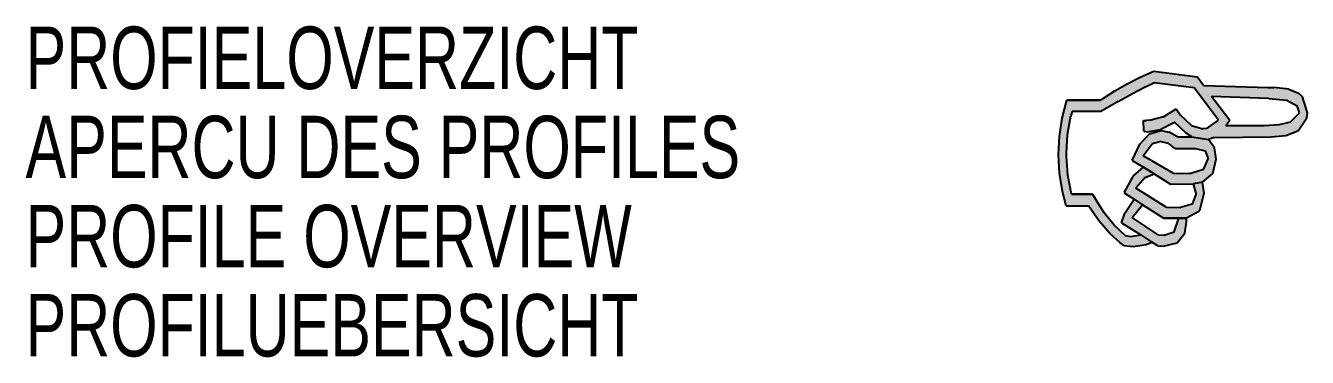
# Model space of a CAD drawing. Header units: millimetres. Extents: x -158 to 6343, y 4572 to 7765.
# Drawn here: x -153 to 423, y 5979 to 6128 of the extents above; entities that cross this region are included whole.
import ezdxf

# ---------------------------------------------------------------- set-up
doc = ezdxf.new("R2010")
doc.units = ezdxf.units.MM
doc.header["$LTSCALE"] = 0.2
for name, color, linetype in [('RI-LAYOUT', 7, 'Continuous'), ('RI-TEXT-GENERAL-DEU', 7, 'Continuous'), ('RI-TEXT-GENERAL-ENG', 7, 'Continuous'), ('RI-TEXT-GENERAL-FRA', 7, 'Continuous'), ('RI-TEXT-GENERAL-NL', 7, 'Continuous')]:
    doc.layers.add(name, color=color, linetype=linetype)
doc.styles.add('T8', font='arial.ttf', dxfattribs={"width": 0.7, "height": 3.5})

# ---------------------------------------------------------------- blocks, each defined once
blk = doc.blocks.new('info-text-ARCH-1')
at = {"layer": 'RI-TEXT-GENERAL-DEU', "style": 'T8', "width": 0.7}
blk.add_attdef('DEU', (2.5, 1.191), '', height=1.75, dxfattribs=at)
at = {"layer": 'RI-TEXT-GENERAL-ENG', "style": 'T8', "width": 0.7}
blk.add_attdef('ENG', (2.5, 3.691), '', height=1.75, dxfattribs=at)
at = {"layer": 'RI-TEXT-GENERAL-FRA', "style": 'T8', "width": 0.7}
blk.add_attdef('FRA', (2.5, 6.191), '', height=1.75, dxfattribs=at)
at = {"layer": 'RI-TEXT-GENERAL-NL', "style": 'T8', "width": 0.7}
blk.add_attdef('NED', (2.5, 8.691), '', height=1.75, dxfattribs=at)
blk = doc.blocks.new('icon-see-page')
at = {"layer": 'RI-LAYOUT'}
h = blk.add_hatch(color=256, dxfattribs=at)
h.paths.add_polyline_path([(1.874, 2.589), (2.148, 2.226), (2.018, 2.133), (1.972, 2.127), (1.845, 2.167), (1.719, 2.286), (1.671, 2.352), (1.532, 2.264), (1.389, 2.224), (1.338, 2.221), (1.307, 2.223), (1.311, 2.1), (1.352, 2.094), (1.499, 2.119), (1.639, 2.192), (1.654, 2.203), (1.785, 2.079), (1.848, 2.039), (2.035, 2.009), (2.099, 2.029), (2.734, 2.039), (2.906, 2.054), (3.033, 2.101), (3.043, 2.107), (3.14, 2.251), (3.146, 2.309), (3.093, 2.488), (3.047, 2.529), (2.936, 2.571), (2.77, 2.591), (2.701, 2.592), (1.98, 2.614), (1.908, 2.71), (1.421, 2.774), (1.267, 2.706), (1.121, 2.632), (0.984, 2.554), (0.855, 2.47), (0.824, 2.448), (0.446, 2.448), (0.393, 2.249), (0.362, 2.042), (0.352, 1.839), (0.363, 1.632), (0.396, 1.423), (0.437, 1.264), (0.689, 1.264), (0.808, 1.093), (0.926, 0.955), (1.041, 0.851), (1.085, 0.82), (1.191, 0.807), (1.335, 0.832), (1.399, 0.857), (1.277, 0.938), (1.161, 0.921), (1.099, 0.931), (0.978, 1.047), (0.866, 1.185), (0.762, 1.347), (0.735, 1.395), (0.497, 1.395), (0.458, 1.608), (0.442, 1.817), (0.442, 1.855), (0.454, 2.064), (0.491, 2.274), (0.504, 2.324), (0.825, 2.324), (1.02, 2.434), (1.181, 2.523), (1.31, 2.591), (1.407, 2.636), (1.426, 2.645)])
h.paths.add_polyline_path([(2.069, 2.491), (2.715, 2.468), (2.916, 2.448), (3.03, 2.387), (3.059, 2.307), (2.953, 2.201), (2.83, 2.173), (2.661, 2.163), (2.632, 2.163), (2.231, 2.16), (2.274, 2.223)], flags=16)
h.paths.add_polyline_path([(1.504, 2.11), (1.375, 2.071), (1.266, 1.955), (1.18, 1.774), (1.304, 1.698), (1.426, 1.623), (1.609, 1.506), (1.869, 1.509), (1.968, 1.529), (2.084, 1.625), (2.123, 1.789), (2.102, 1.915), (2.035, 2.009), (1.848, 2.039), (1.687, 2.037), (1.594, 2.092)], flags=17)
h.paths.add_polyline_path([(1.583, 1.966), (1.662, 1.908), (1.889, 1.908), (1.998, 1.88), (2.033, 1.792), (1.98, 1.67), (1.839, 1.628), (1.825, 1.628), (1.638, 1.63), (1.302, 1.824), (1.405, 1.959), (1.504, 1.986)], flags=16)
h.paths.add_polyline_path([(1.323, 1.583), (1.426, 1.623), (1.304, 1.698), (1.194, 1.602), (1.093, 1.418), (1.09, 1.41), (1.2, 1.34), (1.295, 1.277), (1.532, 1.125), (1.788, 1.125), (1.927, 1.202), (1.938, 1.216), (1.987, 1.405), (1.968, 1.529), (1.869, 1.509), (1.896, 1.403), (1.851, 1.284), (1.721, 1.244), (1.562, 1.249), (1.219, 1.461)], flags=17)
h.paths.add_polyline_path([(1.291, 1.273), (1.295, 1.277), (1.2, 1.34), (1.097, 1.18), (1.057, 1.072), (1.277, 0.938), (1.399, 0.857), (1.465, 0.817), (1.526, 0.812), (1.684, 0.849), (1.771, 0.959), (1.789, 1.085), (1.788, 1.125), (1.703, 1.125), (1.651, 0.972), (1.539, 0.936), (1.47, 0.938), (1.18, 1.133)], flags=17)
at = {"color": 6}
for p, q in [((1.267, 2.706), (1.421, 2.774)), ((1.421, 2.774), (1.908, 2.71)), ((0.984, 2.554), (1.121, 2.632)), ((1.121, 2.632), (1.267, 2.706)), ((1.31, 2.591), (1.407, 2.636)), ((1.426, 2.645), (1.407, 2.636)), ((1.874, 2.589), (1.426, 2.645)), ((1.98, 2.614), (1.908, 2.71)), ((1.98, 2.614), (2.701, 2.592)), ((2.701, 2.592), (2.77, 2.591)), ((0.393, 2.249), (0.446, 2.448)), ((0.446, 2.448), (0.446, 2.448)), ((0.446, 2.448), (0.824, 2.448)), ((0.824, 2.448), (0.446, 2.448)), ((0.824, 2.448), (0.446, 2.448)), ((0.855, 2.47), (0.824, 2.448)), ((0.855, 2.47), (0.984, 2.554)), ((1.02, 2.434), (1.181, 2.523)), ((1.181, 2.523), (1.31, 2.591)), ((2.148, 2.226), (1.874, 2.589)), ((2.274, 2.223), (2.069, 2.491)), ((2.715, 2.468), (2.069, 2.491)), ((2.715, 2.468), (2.916, 2.448)), ((2.936, 2.571), (2.77, 2.591)), ((2.916, 2.448), (3.03, 2.387)), ((2.936, 2.571), (3.047, 2.529)), ((3.093, 2.488), (3.047, 2.529)), ((3.146, 2.309), (3.093, 2.488)), ((0.504, 2.324), (0.491, 2.274)), ((0.825, 2.324), (0.504, 2.324)), ((1.02, 2.434), (0.825, 2.324)), ((1.532, 2.264), (1.671, 2.352)), ((1.671, 2.352), (1.719, 2.286)), ((2.953, 2.201), (3.059, 2.307)), ((3.059, 2.307), (3.03, 2.387)), ((3.14, 2.251), (3.146, 2.309)), ((0.362, 2.042), (0.393, 2.249)), ((0.454, 2.064), (0.491, 2.274)), ((1.307, 2.223), (1.338, 2.221)), ((1.311, 2.1), (1.307, 2.223)), ((1.389, 2.224), (1.338, 2.221)), ((1.532, 2.264), (1.389, 2.224)), ((1.639, 2.192), (1.499, 2.119)), ((1.654, 2.203), (1.639, 2.192)), ((1.785, 2.079), (1.654, 2.203)), ((1.845, 2.167), (1.719, 2.286)), ((1.845, 2.167), (1.972, 2.127)), ((2.018, 2.133), (2.148, 2.226)), ((2.274, 2.223), (2.231, 2.16)), ((2.632, 2.163), (2.231, 2.16)), ((2.661, 2.163), (2.632, 2.163)), ((2.83, 2.173), (2.661, 2.163)), ((2.953, 2.201), (2.83, 2.173)), ((3.043, 2.107), (3.14, 2.251)), ((0.352, 1.839), (0.362, 2.042)), ((0.442, 1.855), (0.454, 2.064)), ((1.266, 1.955), (1.375, 2.071)), ((1.311, 2.1), (1.352, 2.094)), ((1.352, 2.094), (1.499, 2.119)), ((1.375, 2.071), (1.504, 2.11)), ((1.504, 2.11), (1.594, 2.092)), ((1.687, 2.037), (1.594, 2.092)), ((1.687, 2.037), (1.848, 2.039)), ((1.848, 2.039), (1.785, 2.079)), ((1.848, 2.039), (2.035, 2.009)), ((2.018, 2.133), (1.972, 2.127)), ((2.099, 2.029), (2.035, 2.009)), ((2.099, 2.029), (2.734, 2.039)), ((2.734, 2.039), (2.906, 2.054)), ((2.906, 2.054), (3.033, 2.101)), ((3.043, 2.107), (3.033, 2.101)), ((1.18, 1.774), (1.266, 1.955)), ((1.302, 1.824), (1.405, 1.959)), ((1.504, 1.986), (1.405, 1.959)), ((1.504, 1.986), (1.583, 1.966)), ((1.662, 1.908), (1.583, 1.966)), ((1.662, 1.908), (1.889, 1.908)), ((1.889, 1.908), (1.998, 1.88)), ((1.998, 1.88), (2.033, 1.792)), ((2.102, 1.915), (2.035, 2.009)), ((2.123, 1.789), (2.102, 1.915)), ((0.363, 1.632), (0.352, 1.839)), ((0.442, 1.817), (0.442, 1.855)), ((0.458, 1.608), (0.442, 1.817)), ((1.18, 1.774), (1.304, 1.698)), ((1.638, 1.63), (1.302, 1.824)), ((1.98, 1.67), (2.033, 1.792)), ((2.084, 1.625), (2.123, 1.789)), ((0.396, 1.423), (0.363, 1.632)), ((0.497, 1.395), (0.458, 1.608)), ((1.093, 1.418), (1.194, 1.602)), ((1.194, 1.602), (1.304, 1.698)), ((1.323, 1.583), (1.219, 1.461)), ((1.426, 1.623), (1.304, 1.698)), ((1.304, 1.698), (1.426, 1.623)), ((1.323, 1.583), (1.426, 1.623)), ((1.426, 1.623), (1.609, 1.506)), ((1.638, 1.63), (1.825, 1.628)), ((1.839, 1.628), (1.825, 1.628)), ((1.98, 1.67), (1.839, 1.628)), ((1.968, 1.529), (2.084, 1.625)), ((1.562, 1.249), (1.219, 1.461)), ((1.609, 1.506), (1.869, 1.509)), ((1.968, 1.529), (1.869, 1.509)), ((1.968, 1.529), (1.869, 1.509)), ((1.896, 1.403), (1.869, 1.509)), ((1.987, 1.405), (1.968, 1.529)), ((0.437, 1.264), (0.396, 1.423)), ((0.735, 1.395), (0.497, 1.395)), ((0.497, 1.395), (0.735, 1.395)), ((0.497, 1.395), (0.735, 1.395)), ((0.735, 1.395), (0.762, 1.347)), ((0.735, 1.395), (0.735, 1.395)), ((0.866, 1.185), (0.762, 1.347)), ((1.093, 1.418), (1.09, 1.41)), ((1.09, 1.41), (1.2, 1.34)), ((1.097, 1.18), (1.2, 1.34)), ((1.2, 1.34), (1.295, 1.277)), ((1.2, 1.34), (1.295, 1.277)), ((1.896, 1.403), (1.851, 1.284)), ((1.938, 1.216), (1.987, 1.405)), ((0.437, 1.264), (0.689, 1.264)), ((0.808, 1.093), (0.689, 1.264)), ((0.978, 1.047), (0.866, 1.185)), ((1.057, 1.072), (1.097, 1.18)), ((1.18, 1.133), (1.291, 1.273)), ((1.295, 1.277), (1.291, 1.273)), ((1.532, 1.125), (1.295, 1.277)), ((1.562, 1.249), (1.721, 1.244)), ((1.851, 1.284), (1.721, 1.244)), ((1.927, 1.202), (1.788, 1.125)), ((1.938, 1.216), (1.927, 1.202)), ((0.926, 0.955), (0.808, 1.093)), ((1.099, 0.931), (0.978, 1.047)), ((1.057, 1.072), (1.277, 0.938)), ((1.47, 0.938), (1.18, 1.133)), ((1.788, 1.125), (1.532, 1.125)), ((1.532, 1.125), (1.703, 1.125)), ((1.788, 1.125), (1.532, 1.125)), ((1.651, 0.972), (1.703, 1.125)), ((1.703, 1.125), (1.788, 1.125)), ((1.788, 1.125), (1.703, 1.125)), ((1.771, 0.959), (1.789, 1.085)), ((1.789, 1.085), (1.788, 1.125)), ((1.041, 0.851), (0.926, 0.955)), ((1.099, 0.931), (1.161, 0.921)), ((1.161, 0.921), (1.277, 0.938)), ((1.277, 0.938), (1.399, 0.857)), ((1.47, 0.938), (1.539, 0.936)), ((1.539, 0.936), (1.651, 0.972)), ((1.684, 0.849), (1.771, 0.959)), ((1.085, 0.82), (1.041, 0.851)), ((1.085, 0.82), (1.191, 0.807)), ((1.191, 0.807), (1.335, 0.832)), ((1.335, 0.832), (1.399, 0.857)), ((1.465, 0.817), (1.399, 0.857)), ((1.465, 0.817), (1.526, 0.812)), ((1.526, 0.812), (1.684, 0.849))]:
    blk.add_line(p, q, dxfattribs=at)

msp = doc.modelspace()

# ---------------------------------------------------------------- block references
ref = msp.add_blockref('info-text-ARCH-1', (-192.92, 5960.11), dxfattribs=dict(xscale=16, yscale=16, zscale=16))
ref.add_attrib('NED', 'PROFIELOVERZICHT', (-152.92, 6099.16), dxfattribs={"layer": 'RI-TEXT-GENERAL-NL', "height": 28, "style": 'T8', "width": 0.7})
ref.add_attrib('FRA', 'APERCU DES PROFILES', (-152.92, 6059.16), dxfattribs={"layer": 'RI-TEXT-GENERAL-FRA', "height": 28, "style": 'T8', "width": 0.7})
ref.add_attrib('ENG', 'PROFILE OVERVIEW', (-152.92, 6019.16), dxfattribs={"layer": 'RI-TEXT-GENERAL-ENG', "height": 28, "style": 'T8', "width": 0.7})
ref.add_attrib('DEU', 'PROFILUEBERSICHT', (-152.92, 5979.16), dxfattribs={"layer": 'RI-TEXT-GENERAL-DEU', "height": 28, "style": 'T8', "width": 0.7})
at = {"xscale": 40, "yscale": 40, "zscale": 0.8}
msp.add_blockref('icon-see-page', (297.01, 5996.18), dxfattribs=at)

doc.saveas('drawing.dxf')
